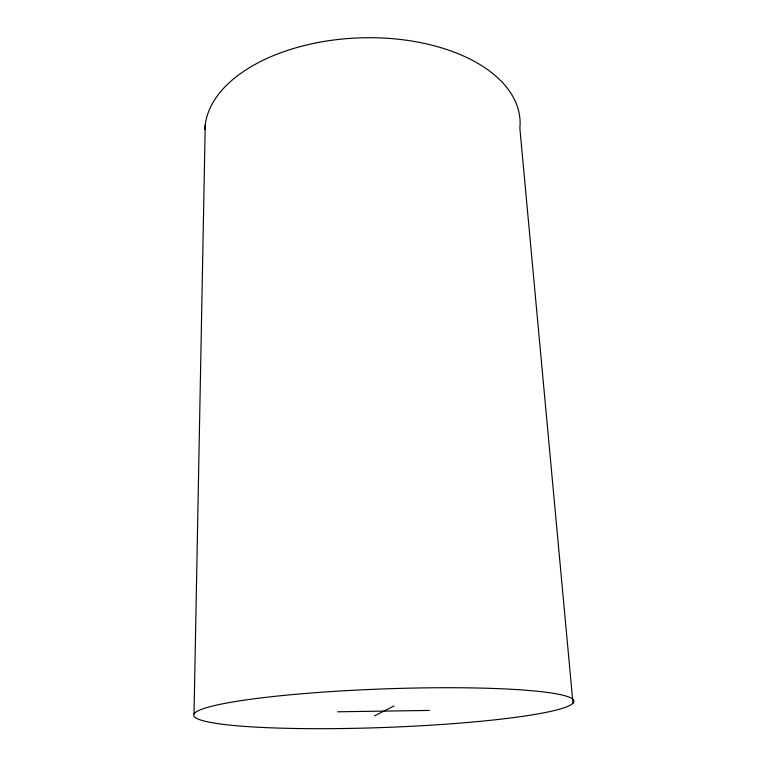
<?xml version="1.0" encoding="UTF-8"?>
<svg xmlns="http://www.w3.org/2000/svg" width="767" height="767" viewBox="0 0 767 767"><rect width="100%" height="100%" fill="white"/><g stroke="black" fill="none" stroke-linecap="round" stroke-linejoin="round"><path stroke-width="1.15" d="M194.022 713.962L205.24 124.954M374.517 715.899L394.027 705.966M337.672 711.805L429.434 710.434M572.978 703.253A190.235 19.28 -2.1 0 0 305.602 693.454A190.235 19.28 -2.1 0 0 272.851 727.893A190.235 19.28 -2.1 0 0 572.978 703.253L519.853 128.175A157.686 89.202 -2.1 0 0 368.102 37.708A157.686 89.202 -2.1 0 0 204.904 129.681"/></g></svg>
